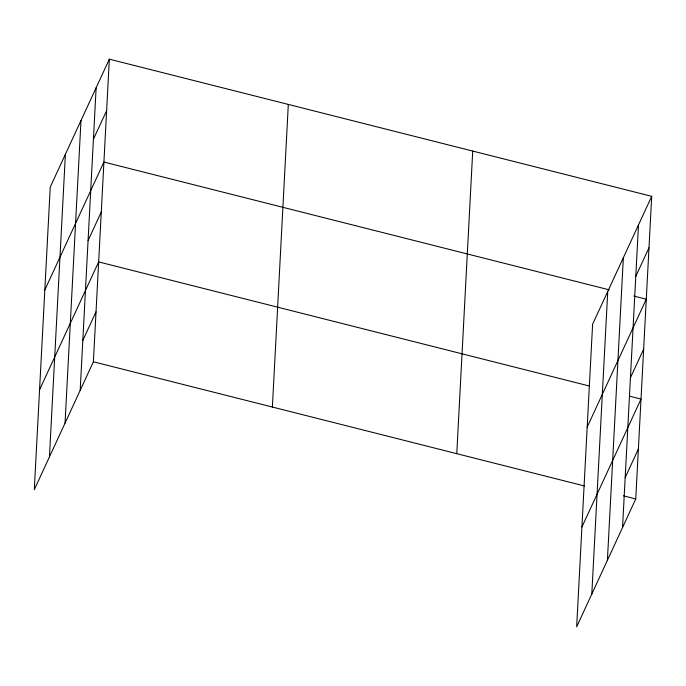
<?xml version="1.0" encoding="UTF-8"?>
<svg xmlns="http://www.w3.org/2000/svg" width="686" height="686" viewBox="0 0 686 686"><rect width="100%" height="100%" fill="white"/><g stroke="black" fill="none" stroke-linecap="round" stroke-linejoin="round"><path stroke-width="1.03" d="M49.443 456.893L65.393 154.281M65.041 423.133L80.991 120.522M80.185 390.36L96.134 87.748M109.34 59.168L50.25 187.055L34.3 489.667L93.39 361.779L109.34 59.168L651.7 196.333L635.75 498.945L576.66 626.832L592.61 324.221L651.7 196.333M272.376 407.047L288.317 104.426M456.773 453.678L472.723 151.066M591.804 594.067L607.745 291.447M607.402 560.299L623.351 257.687M622.545 527.525L638.495 224.914M93.425 139.189L106.63 110.609M44.822 289.946L103.92 162.05L609.245 289.852M88.082 240.563L101.288 211.983M39.565 389.802L98.655 261.915L589.583 386.072M82.817 340.428L96.023 311.847M635.785 276.355L648.99 247.775M587.182 427.112L646.281 299.216L633.933 296.095M630.443 377.737L643.648 349.148M581.925 526.977L641.016 399.08L629.697 396.225M625.178 477.593L638.383 449.013M93.39 361.779L584.326 485.937M623.411 495.824L635.75 498.945"/></g></svg>
